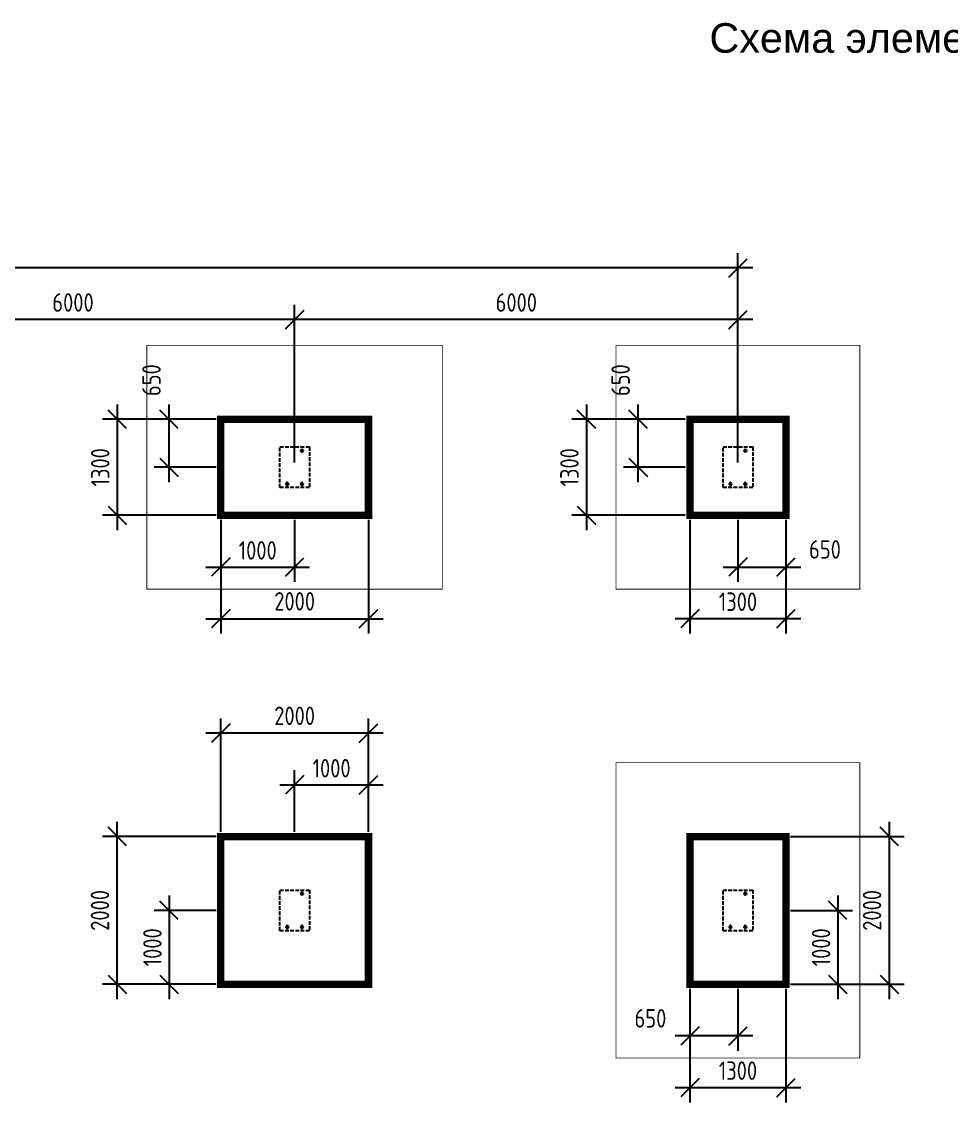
# Model space of a CAD drawing. Header units: inches. Extents: x -70075 to 28436, y 72758 to 118930.
# Drawn here: x -52647 to -40064, y 103558 to 118193 of the extents above; entities that cross this region are included whole.
import ezdxf

# ---------------------------------------------------------------- set-up
doc = ezdxf.new("R2010")
doc.units = ezdxf.units.IN
doc.header["$MEASUREMENT"] = 0
doc.linetypes.add('ГОСТ 2.303 4', pattern=[7, 5, -2, 0])
doc.linetypes.add('ГОСТ 2.303 6', pattern=[12, 8, -1.5, 1, -1.5])
doc.layers.add('Оси', color=151, linetype='Continuous', lineweight=18)
doc.styles.get("Standard").update_dxf_attribs({"font": 'arial.ttf'})
doc.styles.add('ГОСТ 2.304', font='CS_Gost2304.shx')
doc.dimstyles.new('СПДС', dxfattribs={"dimscale": 100, "dimtxt": 2.5, "dimasz": 2.5, "dimexe": 2, "dimexo": 0.625, "dimgap": 1, "dimtad": 1, "dimdec": 0, "dimtxsty": 'ГОСТ 2.304', "dimblk": 'OBLIQUE', "dimblk1": 'OBLIQUE', "dimblk2": 'OBLIQUE', "dimcen": 2.5, "dimdle": 2, "dimadec": 0, "dimazin": 2, "dimtfac": 0.75, "dimtdec": 4, "dimtmove": 1, "dimatfit": 3, "dimfxl": 1, "dimtfill": 1, "dimtolj": 1, "dimarcsym": 1})

# ---------------------------------------------------------------- blocks, each defined once
blk = doc.blocks.new('_Oblique')
at = {"color": 0, "linetype": 'ByBlock', "lineweight": -2}
blk.add_line((-0.5, -0.5), (0.5, 0.5), dxfattribs=at)
blk = doc.blocks.new('*D884')
at = {"color": 0, "lineweight": -2, "transparency": 16777216}
for p, q in [((-66952, 112221), (-66952, 115058)), ((-42952, 112221), (-42952, 115058)), ((-42752, 114858), (-67152, 114858))]:
    blk.add_line(p, q, dxfattribs=at)
at = {"layer": 'Defpoints', "color": 0, "transparency": 16777216}
for p in [(-66952, 114858), (-66952, 112158), (-42952, 112158)]:
    blk.add_point(p, dxfattribs=at)
at = {"color": 0, "lineweight": -2, "transparency": 16777216, "xscale": 250, "yscale": 250, "zscale": 250, "rotation": 180}
blk.add_blockref('_Oblique', (-66952, 114858), dxfattribs=at)
at = {"color": 0, "lineweight": -2, "transparency": 16777216, "xscale": 250, "yscale": 250, "zscale": 250}
blk.add_blockref('_Oblique', (-42952, 114858), dxfattribs=at)
at = {"color": 0, "lineweight": 25, "transparency": 16777216, "insert": (-54952, 115093), "char_height": 250, "attachment_point": 5, "style": 'ГОСТ 2.304', "bg_fill": 3, "box_fill_scale": 1.25, "bg_fill_color": 256, "bg_fill_true_color": 13158600, "bg_fill_transparency": 0}
blk.add_mtext('\\A1;24000', dxfattribs=at)
blk = doc.blocks.new('*D887')
at = {"color": 0, "lineweight": -2, "transparency": 16777216}
for p, q in [((-54952, 112221), (-54952, 114358)), ((-48952, 112221), (-48952, 114358)), ((-48752, 114158), (-55152, 114158))]:
    blk.add_line(p, q, dxfattribs=at)
at = {"layer": 'Defpoints', "color": 0, "transparency": 16777216}
for p in [(-54952, 114158), (-54952, 112158), (-48952, 112158)]:
    blk.add_point(p, dxfattribs=at)
at = {"color": 0, "lineweight": -2, "transparency": 16777216, "xscale": 250, "yscale": 250, "zscale": 250, "rotation": 180}
blk.add_blockref('_Oblique', (-54952, 114158), dxfattribs=at)
at = {"color": 0, "lineweight": -2, "transparency": 16777216, "xscale": 250, "yscale": 250, "zscale": 250}
blk.add_blockref('_Oblique', (-48952, 114158), dxfattribs=at)
at = {"color": 0, "lineweight": 25, "transparency": 16777216, "insert": (-51952, 114390), "char_height": 250, "attachment_point": 5, "style": 'ГОСТ 2.304', "bg_fill": 3, "box_fill_scale": 1.25, "bg_fill_color": 256, "bg_fill_true_color": 13158600, "bg_fill_transparency": 0}
blk.add_mtext('\\A1;6000', dxfattribs=at)
blk = doc.blocks.new('*D888')
at = {"color": 0, "lineweight": -2, "transparency": 16777216}
for p, q in [((-48952, 112221), (-48952, 114358)), ((-42952, 112221), (-42952, 114358)), ((-42752, 114158), (-49152, 114158))]:
    blk.add_line(p, q, dxfattribs=at)
at = {"layer": 'Defpoints', "color": 0, "transparency": 16777216}
for p in [(-48952, 114158), (-48952, 112158), (-42952, 112158)]:
    blk.add_point(p, dxfattribs=at)
at = {"color": 0, "lineweight": -2, "transparency": 16777216, "xscale": 250, "yscale": 250, "zscale": 250, "rotation": 180}
blk.add_blockref('_Oblique', (-48952, 114158), dxfattribs=at)
at = {"color": 0, "lineweight": -2, "transparency": 16777216, "xscale": 250, "yscale": 250, "zscale": 250}
blk.add_blockref('_Oblique', (-42952, 114158), dxfattribs=at)
at = {"color": 0, "lineweight": 25, "transparency": 16777216, "insert": (-45952, 114390), "char_height": 250, "attachment_point": 5, "style": 'ГОСТ 2.304', "bg_fill": 3, "box_fill_scale": 1.25, "bg_fill_color": 256, "bg_fill_true_color": 13158600, "bg_fill_transparency": 0}
blk.add_mtext('\\A1;6000', dxfattribs=at)
blk = doc.blocks.new('A$C7548783A')
at = {"linetype": 'ГОСТ 2.303 4', "ltscale": 10}
blk.add_lwpolyline([(-200, 275), (200, 275), (200, -275), (-200, -275)], close=True, dxfattribs=at)
at = {"lineweight": 30, "ltscale": 100}
for centre in [(100, 225), (-100, -225), (100, -225)]:
    blk.add_circle(centre, 15, dxfattribs=at)
at = {"layer": 'Оси', "linetype": 'ГОСТ 2.303 6', "ltscale": 10}
for p, q in [((-100, -271), (-100, -179)), ((100, -272), (100, -178))]:
    blk.add_line(p, q, dxfattribs=at)
blk = doc.blocks.new('*D918')
at = {"color": 0, "lineweight": -2, "transparency": 16777216}
for p, q in [((-66952, 112221), (-66952, 115058)), ((-42952, 112221), (-42952, 115058)), ((-42752, 114858), (-67152, 114858))]:
    blk.add_line(p, q, dxfattribs=at)
at = {"layer": 'Defpoints', "color": 0, "transparency": 16777216}
for p in [(-66952, 114858), (-66952, 112158), (-42952, 112158)]:
    blk.add_point(p, dxfattribs=at)
at = {"color": 0, "lineweight": -2, "transparency": 16777216, "xscale": 250, "yscale": 250, "zscale": 250, "rotation": 180}
blk.add_blockref('_Oblique', (-66952, 114858), dxfattribs=at)
at = {"color": 0, "lineweight": -2, "transparency": 16777216, "xscale": 250, "yscale": 250, "zscale": 250}
blk.add_blockref('_Oblique', (-42952, 114858), dxfattribs=at)
at = {"color": 0, "lineweight": 25, "transparency": 16777216, "insert": (-54952, 115093), "char_height": 250, "attachment_point": 5, "style": 'ГОСТ 2.304', "bg_fill": 3, "box_fill_scale": 1.25, "bg_fill_color": 256, "bg_fill_true_color": 13158600, "bg_fill_transparency": 0}
blk.add_mtext('\\A1;24000', dxfattribs=at)
blk = doc.blocks.new('*D921')
at = {"color": 0, "lineweight": -2, "transparency": 16777216}
for p, q in [((-54952, 112221), (-54952, 114358)), ((-48952, 112221), (-48952, 114358)), ((-48752, 114158), (-55152, 114158))]:
    blk.add_line(p, q, dxfattribs=at)
at = {"layer": 'Defpoints', "color": 0, "transparency": 16777216}
for p in [(-54952, 114158), (-54952, 112158), (-48952, 112158)]:
    blk.add_point(p, dxfattribs=at)
at = {"color": 0, "lineweight": -2, "transparency": 16777216, "xscale": 250, "yscale": 250, "zscale": 250, "rotation": 180}
blk.add_blockref('_Oblique', (-54952, 114158), dxfattribs=at)
at = {"color": 0, "lineweight": -2, "transparency": 16777216, "xscale": 250, "yscale": 250, "zscale": 250}
blk.add_blockref('_Oblique', (-48952, 114158), dxfattribs=at)
at = {"color": 0, "lineweight": 25, "transparency": 16777216, "insert": (-51952, 114390), "char_height": 250, "attachment_point": 5, "style": 'ГОСТ 2.304', "bg_fill": 3, "box_fill_scale": 1.25, "bg_fill_color": 256, "bg_fill_true_color": 13158600, "bg_fill_transparency": 0}
blk.add_mtext('\\A1;6000', dxfattribs=at)
blk = doc.blocks.new('*D922')
at = {"color": 0, "lineweight": -2, "transparency": 16777216}
for p, q in [((-48952, 112221), (-48952, 114358)), ((-42952, 112221), (-42952, 114358)), ((-42752, 114158), (-49152, 114158))]:
    blk.add_line(p, q, dxfattribs=at)
at = {"layer": 'Defpoints', "color": 0, "transparency": 16777216}
for p in [(-48952, 114158), (-48952, 112158), (-42952, 112158)]:
    blk.add_point(p, dxfattribs=at)
at = {"color": 0, "lineweight": -2, "transparency": 16777216, "xscale": 250, "yscale": 250, "zscale": 250, "rotation": 180}
blk.add_blockref('_Oblique', (-48952, 114158), dxfattribs=at)
at = {"color": 0, "lineweight": -2, "transparency": 16777216, "xscale": 250, "yscale": 250, "zscale": 250}
blk.add_blockref('_Oblique', (-42952, 114158), dxfattribs=at)
at = {"color": 0, "lineweight": 25, "transparency": 16777216, "insert": (-45952, 114390), "char_height": 250, "attachment_point": 5, "style": 'ГОСТ 2.304', "bg_fill": 3, "box_fill_scale": 1.25, "bg_fill_color": 256, "bg_fill_true_color": 13158600, "bg_fill_transparency": 0}
blk.add_mtext('\\A1;6000', dxfattribs=at)
blk = doc.blocks.new('*D1058')
at = {"color": 0, "lineweight": -2, "transparency": 16777216}
for p, q in [((-48952, 107221), (-48952, 108058)), ((-47952, 107221), (-47952, 108058)), ((-49152, 107858), (-47752, 107858))]:
    blk.add_line(p, q, dxfattribs=at)
at = {"layer": 'Defpoints', "color": 0, "transparency": 16777216}
for p in [(-47952, 107858), (-48952, 107158), (-47952, 107158)]:
    blk.add_point(p, dxfattribs=at)
at = {"color": 0, "lineweight": -2, "transparency": 16777216, "xscale": 250, "yscale": 250, "zscale": 250, "rotation": 180}
blk.add_blockref('_Oblique', (-48952, 107858), dxfattribs=at)
at = {"color": 0, "lineweight": -2, "transparency": 16777216, "xscale": 250, "yscale": 250, "zscale": 250}
blk.add_blockref('_Oblique', (-47952, 107858), dxfattribs=at)
at = {"color": 0, "transparency": 16777216, "insert": (-48452, 108083), "char_height": 250, "attachment_point": 5, "style": 'ГОСТ 2.304', "bg_fill": 3, "box_fill_scale": 1.25, "bg_fill_color": 256, "bg_fill_true_color": 13158600, "bg_fill_transparency": 0}
blk.add_mtext('\\A1;1000', dxfattribs=at)
blk = doc.blocks.new('*D1057')
at = {"color": 0, "lineweight": -2, "transparency": 16777216}
for p, q in [((-49952, 107221), (-49952, 108758)), ((-47952, 107221), (-47952, 108758)), ((-47752, 108558), (-50152, 108558))]:
    blk.add_line(p, q, dxfattribs=at)
at = {"layer": 'Defpoints', "color": 0, "transparency": 16777216}
for p in [(-49952, 108558), (-49952, 107158), (-47952, 107158)]:
    blk.add_point(p, dxfattribs=at)
at = {"color": 0, "lineweight": -2, "transparency": 16777216, "xscale": 250, "yscale": 250, "zscale": 250, "rotation": 180}
blk.add_blockref('_Oblique', (-49952, 108558), dxfattribs=at)
at = {"color": 0, "lineweight": -2, "transparency": 16777216, "xscale": 250, "yscale": 250, "zscale": 250}
blk.add_blockref('_Oblique', (-47952, 108558), dxfattribs=at)
at = {"color": 0, "transparency": 16777216, "insert": (-48952, 108793), "char_height": 250, "attachment_point": 5, "style": 'ГОСТ 2.304', "bg_fill": 3, "box_fill_scale": 1.25, "bg_fill_color": 256, "bg_fill_true_color": 13158600, "bg_fill_transparency": 0}
blk.add_mtext('\\A1;2000', dxfattribs=at)
blk = doc.blocks.new('*D1056')
at = {"color": 0, "lineweight": -2, "transparency": 16777216}
for p, q in [((-50652, 106358), (-50652, 104958)), ((-50015, 106158), (-50852, 106158)), ((-50015, 105158), (-50852, 105158))]:
    blk.add_line(p, q, dxfattribs=at)
at = {"layer": 'Defpoints', "color": 0, "transparency": 16777216}
for p in [(-49952, 106158), (-50652, 105158), (-49952, 105158)]:
    blk.add_point(p, dxfattribs=at)
at = {"color": 0, "lineweight": -2, "transparency": 16777216, "xscale": 250, "yscale": 250, "zscale": 250}
for p, rotation in [((-50652, 106158), 90), ((-50652, 105158), 270)]:
    blk.add_blockref('_Oblique', p, dxfattribs=dict(at, rotation=rotation))
at = {"color": 0, "transparency": 16777216, "insert": (-50877, 105658), "char_height": 250, "attachment_point": 5, "rotation": 90, "style": 'ГОСТ 2.304', "bg_fill": 3, "box_fill_scale": 1.25, "bg_fill_color": 256, "bg_fill_true_color": 13158600, "bg_fill_transparency": 0}
blk.add_mtext('\\A1;1000', dxfattribs=at)
blk = doc.blocks.new('*D1055')
at = {"color": 0, "lineweight": -2, "transparency": 16777216}
for p, q in [((-51352, 104958), (-51352, 107358)), ((-50015, 107158), (-51552, 107158)), ((-50015, 105158), (-51552, 105158))]:
    blk.add_line(p, q, dxfattribs=at)
at = {"layer": 'Defpoints', "color": 0, "transparency": 16777216}
for p in [(-51352, 107158), (-49952, 107158), (-49952, 105158)]:
    blk.add_point(p, dxfattribs=at)
at = {"color": 0, "lineweight": -2, "transparency": 16777216, "xscale": 250, "yscale": 250, "zscale": 250}
for p, rotation in [((-51352, 107158), 90), ((-51352, 105158), 270)]:
    blk.add_blockref('_Oblique', p, dxfattribs=dict(at, rotation=rotation))
at = {"color": 0, "transparency": 16777216, "insert": (-51587, 106158), "char_height": 250, "attachment_point": 5, "rotation": 90, "style": 'ГОСТ 2.304', "bg_fill": 3, "box_fill_scale": 1.25, "bg_fill_color": 256, "bg_fill_true_color": 13158600, "bg_fill_transparency": 0}
blk.add_mtext('\\A1;2000', dxfattribs=at)
blk = doc.blocks.new('*D1164')
at = {"color": 0, "lineweight": -2, "transparency": 16777216}
for p, q in [((-42952, 111446), (-42952, 110608)), ((-42302, 111446), (-42302, 110608)), ((-43152, 110808), (-42102, 110808))]:
    blk.add_line(p, q, dxfattribs=at)
at = {"layer": 'Defpoints', "color": 0, "transparency": 16777216}
for p in [(-42952, 111508), (-42302, 111508), (-42302, 110808)]:
    blk.add_point(p, dxfattribs=at)
at = {"color": 0, "lineweight": -2, "transparency": 16777216, "xscale": 250, "yscale": 250, "zscale": 250, "rotation": 180}
blk.add_blockref('_Oblique', (-42952, 110808), dxfattribs=at)
at = {"color": 0, "lineweight": -2, "transparency": 16777216, "xscale": 250, "yscale": 250, "zscale": 250}
blk.add_blockref('_Oblique', (-42302, 110808), dxfattribs=at)
at = {"color": 0, "transparency": 16777216, "insert": (-41774, 111046), "char_height": 250, "attachment_point": 5, "style": 'ГОСТ 2.304', "bg_fill": 3, "box_fill_scale": 1.25, "bg_fill_color": 256, "bg_fill_true_color": 13158600, "bg_fill_transparency": 0}
blk.add_mtext('\\A1;650', dxfattribs=at)
blk = doc.blocks.new('*D1163')
at = {"color": 0, "lineweight": -2, "transparency": 16777216}
for p, q in [((-43602, 111446), (-43602, 109908)), ((-42302, 111446), (-42302, 109908)), ((-42102, 110108), (-43802, 110108))]:
    blk.add_line(p, q, dxfattribs=at)
at = {"layer": 'Defpoints', "color": 0, "transparency": 16777216}
for p in [(-43602, 111508), (-42302, 111508), (-43602, 110108)]:
    blk.add_point(p, dxfattribs=at)
at = {"color": 0, "lineweight": -2, "transparency": 16777216, "xscale": 250, "yscale": 250, "zscale": 250, "rotation": 180}
blk.add_blockref('_Oblique', (-43602, 110108), dxfattribs=at)
at = {"color": 0, "lineweight": -2, "transparency": 16777216, "xscale": 250, "yscale": 250, "zscale": 250}
blk.add_blockref('_Oblique', (-42302, 110108), dxfattribs=at)
at = {"color": 0, "transparency": 16777216, "insert": (-42952, 110338), "char_height": 250, "attachment_point": 5, "style": 'ГОСТ 2.304', "bg_fill": 3, "box_fill_scale": 1.25, "bg_fill_color": 256, "bg_fill_true_color": 13158600, "bg_fill_transparency": 0}
blk.add_mtext('\\A1;1300', dxfattribs=at)
blk = doc.blocks.new('*D1162')
at = {"color": 0, "lineweight": -2, "transparency": 16777216}
for p, q in [((-44302, 111958), (-44302, 113008)), ((-43665, 112808), (-44502, 112808)), ((-43665, 112158), (-44502, 112158))]:
    blk.add_line(p, q, dxfattribs=at)
at = {"layer": 'Defpoints', "color": 0, "transparency": 16777216}
for p in [(-44302, 112808), (-43602, 112808), (-43602, 112158)]:
    blk.add_point(p, dxfattribs=at)
at = {"color": 0, "lineweight": -2, "transparency": 16777216, "xscale": 250, "yscale": 250, "zscale": 250}
for p, rotation in [((-44302, 112808), 90), ((-44302, 112158), 270)]:
    blk.add_blockref('_Oblique', p, dxfattribs=dict(at, rotation=rotation))
at = {"color": 0, "transparency": 16777216, "insert": (-44540, 113338), "char_height": 250, "attachment_point": 5, "rotation": 90, "style": 'ГОСТ 2.304', "bg_fill": 3, "box_fill_scale": 1.25, "bg_fill_color": 256, "bg_fill_true_color": 13158600, "bg_fill_transparency": 0}
blk.add_mtext('\\A1;650', dxfattribs=at)
blk = doc.blocks.new('*D1161')
at = {"color": 0, "lineweight": -2, "transparency": 16777216}
for p, q in [((-45002, 113008), (-45002, 111308)), ((-43665, 112808), (-45202, 112808)), ((-43665, 111508), (-45202, 111508))]:
    blk.add_line(p, q, dxfattribs=at)
at = {"layer": 'Defpoints', "color": 0, "transparency": 16777216}
for p in [(-43602, 112808), (-45002, 111508), (-43602, 111508)]:
    blk.add_point(p, dxfattribs=at)
at = {"color": 0, "lineweight": -2, "transparency": 16777216, "xscale": 250, "yscale": 250, "zscale": 250}
for p, rotation in [((-45002, 112808), 90), ((-45002, 111508), 270)]:
    blk.add_blockref('_Oblique', p, dxfattribs=dict(at, rotation=rotation))
at = {"color": 0, "transparency": 16777216, "insert": (-45233, 112158), "char_height": 250, "attachment_point": 5, "rotation": 90, "style": 'ГОСТ 2.304', "bg_fill": 3, "box_fill_scale": 1.25, "bg_fill_color": 256, "bg_fill_true_color": 13158600, "bg_fill_transparency": 0}
blk.add_mtext('\\A1;1300', dxfattribs=at)
blk = doc.blocks.new('*D1200')
at = {"color": 0, "lineweight": -2, "transparency": 16777216}
for p, q in [((-41602, 106358), (-41602, 104958)), ((-42240, 106158), (-41402, 106158)), ((-42240, 105158), (-41402, 105158))]:
    blk.add_line(p, q, dxfattribs=at)
at = {"layer": 'Defpoints', "color": 0, "transparency": 16777216}
for p in [(-42302, 106158), (-42302, 105158), (-41602, 105158)]:
    blk.add_point(p, dxfattribs=at)
at = {"color": 0, "lineweight": -2, "transparency": 16777216, "xscale": 250, "yscale": 250, "zscale": 250}
for p, rotation in [((-41602, 106158), 90), ((-41602, 105158), 270)]:
    blk.add_blockref('_Oblique', p, dxfattribs=dict(at, rotation=rotation))
at = {"color": 0, "transparency": 16777216, "insert": (-41827, 105658), "char_height": 250, "attachment_point": 5, "rotation": 90, "style": 'ГОСТ 2.304', "bg_fill": 3, "box_fill_scale": 1.25, "bg_fill_color": 256, "bg_fill_true_color": 13158600, "bg_fill_transparency": 0}
blk.add_mtext('\\A1;1000', dxfattribs=at)
blk = doc.blocks.new('*D1199')
at = {"color": 0, "lineweight": -2, "transparency": 16777216}
for p, q in [((-40902, 104958), (-40902, 107358)), ((-42240, 107158), (-40702, 107158)), ((-42240, 105158), (-40702, 105158))]:
    blk.add_line(p, q, dxfattribs=at)
at = {"layer": 'Defpoints', "color": 0, "transparency": 16777216}
for p in [(-42302, 107158), (-40902, 107158), (-42302, 105158)]:
    blk.add_point(p, dxfattribs=at)
at = {"color": 0, "lineweight": -2, "transparency": 16777216, "xscale": 250, "yscale": 250, "zscale": 250}
for p, rotation in [((-40902, 107158), 90), ((-40902, 105158), 270)]:
    blk.add_blockref('_Oblique', p, dxfattribs=dict(at, rotation=rotation))
at = {"color": 0, "transparency": 16777216, "insert": (-41137, 106158), "char_height": 250, "attachment_point": 5, "rotation": 90, "style": 'ГОСТ 2.304', "bg_fill": 3, "box_fill_scale": 1.25, "bg_fill_color": 256, "bg_fill_true_color": 13158600, "bg_fill_transparency": 0}
blk.add_mtext('\\A1;2000', dxfattribs=at)
blk = doc.blocks.new('*D1201')
at = {"color": 0, "lineweight": -2, "transparency": 16777216}
for p, q in [((-43602, 105096), (-43602, 104258)), ((-42952, 105096), (-42952, 104258)), ((-42752, 104458), (-43802, 104458))]:
    blk.add_line(p, q, dxfattribs=at)
at = {"layer": 'Defpoints', "color": 0, "transparency": 16777216}
for p in [(-43602, 105158), (-42952, 105158), (-43602, 104458)]:
    blk.add_point(p, dxfattribs=at)
at = {"color": 0, "lineweight": -2, "transparency": 16777216, "xscale": 250, "yscale": 250, "zscale": 250, "rotation": 180}
blk.add_blockref('_Oblique', (-43602, 104458), dxfattribs=at)
at = {"color": 0, "lineweight": -2, "transparency": 16777216, "xscale": 250, "yscale": 250, "zscale": 250}
blk.add_blockref('_Oblique', (-42952, 104458), dxfattribs=at)
at = {"color": 0, "transparency": 16777216, "insert": (-44137, 104696), "char_height": 250, "attachment_point": 5, "style": 'ГОСТ 2.304', "bg_fill": 3, "box_fill_scale": 1.25, "bg_fill_color": 256, "bg_fill_true_color": 13158600, "bg_fill_transparency": 0}
blk.add_mtext('\\A1;650', dxfattribs=at)
blk = doc.blocks.new('*D1202')
at = {"color": 0, "lineweight": -2, "transparency": 16777216}
for p, q in [((-43602, 105096), (-43602, 103558)), ((-42302, 105096), (-42302, 103558)), ((-43802, 103758), (-42102, 103758))]:
    blk.add_line(p, q, dxfattribs=at)
at = {"layer": 'Defpoints', "color": 0, "transparency": 16777216}
for p in [(-43602, 105158), (-42302, 105158), (-42302, 103758)]:
    blk.add_point(p, dxfattribs=at)
at = {"color": 0, "lineweight": -2, "transparency": 16777216, "xscale": 250, "yscale": 250, "zscale": 250, "rotation": 180}
blk.add_blockref('_Oblique', (-43602, 103758), dxfattribs=at)
at = {"color": 0, "lineweight": -2, "transparency": 16777216, "xscale": 250, "yscale": 250, "zscale": 250}
blk.add_blockref('_Oblique', (-42302, 103758), dxfattribs=at)
at = {"color": 0, "transparency": 16777216, "insert": (-42952, 103988), "char_height": 250, "attachment_point": 5, "style": 'ГОСТ 2.304', "bg_fill": 3, "box_fill_scale": 1.25, "bg_fill_color": 256, "bg_fill_true_color": 13158600, "bg_fill_transparency": 0}
blk.add_mtext('\\A1;1300', dxfattribs=at)
blk = doc.blocks.new('*D1254')
at = {"color": 0, "lineweight": -2, "transparency": 16777216}
for p, q in [((-50652, 111958), (-50652, 113008)), ((-50015, 112808), (-50852, 112808)), ((-50015, 112158), (-50852, 112158))]:
    blk.add_line(p, q, dxfattribs=at)
at = {"layer": 'Defpoints', "color": 0, "transparency": 16777216}
for p in [(-50652, 112808), (-49952, 112808), (-49952, 112158)]:
    blk.add_point(p, dxfattribs=at)
at = {"color": 0, "lineweight": -2, "transparency": 16777216, "xscale": 250, "yscale": 250, "zscale": 250}
for p, rotation in [((-50652, 112808), 90), ((-50652, 112158), 270)]:
    blk.add_blockref('_Oblique', p, dxfattribs=dict(at, rotation=rotation))
at = {"color": 0, "transparency": 16777216, "insert": (-50890, 113338), "char_height": 250, "attachment_point": 5, "rotation": 90, "style": 'ГОСТ 2.304', "bg_fill": 3, "box_fill_scale": 1.25, "bg_fill_color": 256, "bg_fill_true_color": 13158600, "bg_fill_transparency": 0}
blk.add_mtext('\\A1;650', dxfattribs=at)
blk = doc.blocks.new('*D1255')
at = {"color": 0, "lineweight": -2, "transparency": 16777216}
for p, q in [((-51352, 113008), (-51352, 111308)), ((-50015, 112808), (-51552, 112808)), ((-50015, 111508), (-51552, 111508))]:
    blk.add_line(p, q, dxfattribs=at)
at = {"layer": 'Defpoints', "color": 0, "transparency": 16777216}
for p in [(-49952, 112808), (-51352, 111508), (-49952, 111508)]:
    blk.add_point(p, dxfattribs=at)
at = {"color": 0, "lineweight": -2, "transparency": 16777216, "xscale": 250, "yscale": 250, "zscale": 250}
for p, rotation in [((-51352, 112808), 90), ((-51352, 111508), 270)]:
    blk.add_blockref('_Oblique', p, dxfattribs=dict(at, rotation=rotation))
at = {"color": 0, "transparency": 16777216, "insert": (-51583, 112158), "char_height": 250, "attachment_point": 5, "rotation": 90, "style": 'ГОСТ 2.304', "bg_fill": 3, "box_fill_scale": 1.25, "bg_fill_color": 256, "bg_fill_true_color": 13158600, "bg_fill_transparency": 0}
blk.add_mtext('\\A1;1300', dxfattribs=at)
blk = doc.blocks.new('*D1263')
at = {"color": 0, "lineweight": -2, "transparency": 16777216}
for p, q in [((-49952, 111446), (-49952, 110608)), ((-48952, 111446), (-48952, 110608)), ((-50152, 110808), (-48752, 110808))]:
    blk.add_line(p, q, dxfattribs=at)
at = {"layer": 'Defpoints', "color": 0, "transparency": 16777216}
for p in [(-49952, 111508), (-48952, 111508), (-48952, 110808)]:
    blk.add_point(p, dxfattribs=at)
at = {"color": 0, "lineweight": -2, "transparency": 16777216, "xscale": 250, "yscale": 250, "zscale": 250, "rotation": 180}
blk.add_blockref('_Oblique', (-49952, 110808), dxfattribs=at)
at = {"color": 0, "lineweight": -2, "transparency": 16777216, "xscale": 250, "yscale": 250, "zscale": 250}
blk.add_blockref('_Oblique', (-48952, 110808), dxfattribs=at)
at = {"color": 0, "transparency": 16777216, "insert": (-49452, 111033), "char_height": 250, "attachment_point": 5, "style": 'ГОСТ 2.304', "bg_fill": 3, "box_fill_scale": 1.25, "bg_fill_color": 256, "bg_fill_true_color": 13158600, "bg_fill_transparency": 0}
blk.add_mtext('\\A1;1000', dxfattribs=at)
blk = doc.blocks.new('*D1262')
at = {"color": 0, "lineweight": -2, "transparency": 16777216}
for p, q in [((-49952, 111446), (-49952, 109908)), ((-47952, 111446), (-47952, 109908)), ((-50152, 110108), (-47752, 110108))]:
    blk.add_line(p, q, dxfattribs=at)
at = {"layer": 'Defpoints', "color": 0, "transparency": 16777216}
for p in [(-49952, 111508), (-47952, 111508), (-47952, 110108)]:
    blk.add_point(p, dxfattribs=at)
at = {"color": 0, "lineweight": -2, "transparency": 16777216, "xscale": 250, "yscale": 250, "zscale": 250, "rotation": 180}
blk.add_blockref('_Oblique', (-49952, 110108), dxfattribs=at)
at = {"color": 0, "lineweight": -2, "transparency": 16777216, "xscale": 250, "yscale": 250, "zscale": 250}
blk.add_blockref('_Oblique', (-47952, 110108), dxfattribs=at)
at = {"color": 0, "transparency": 16777216, "insert": (-48952, 110343), "char_height": 250, "attachment_point": 5, "style": 'ГОСТ 2.304', "bg_fill": 3, "box_fill_scale": 1.25, "bg_fill_color": 256, "bg_fill_true_color": 13158600, "bg_fill_transparency": 0}
blk.add_mtext('\\A1;2000', dxfattribs=at)

msp = doc.modelspace()

# ---------------------------------------------------------------- linework, layer by layer
at = {"color": 5, "ltscale": 100, "const_width": 100}
msp.add_lwpolyline([(-49952.4, 105158.1), (-49952.4, 107158.1), (-47952.4, 107158.1), (-47952.4, 105158.1)], close=True, dxfattribs=at)
at = {"color": 3, "ltscale": 100, "const_width": 100}
msp.add_lwpolyline([(-43602.4, 107158.1), (-42302.4, 107158.1), (-42302.4, 105158.1), (-43602.4, 105158.1)], close=True, dxfattribs=at)

# ---------------------------------------------------------------- block references
at = {"ltscale": 100}
for p in [(-48952.4, 106158.1), (-42952.4, 106158.1)]:
    msp.add_blockref('A$C7548783A', p, dxfattribs=at)

# ---------------------------------------------------------------- texts
at = {"linetype": 'Continuous', "ltscale": 100}
msp.add_text('Схема элементов фундамента на отм. -1.600', height=400.05, dxfattribs=at).set_placement((-43337.9, 117772))

# ---------------------------------------------------------------- dimensions: what is measured, and where the dimension line sits
at = {"lineweight": 25}
dim = msp.add_linear_dim(base=(-66952.4, 114858.1), p1=(-42952.4, 112158.1), p2=(-66952.4, 112158.1), dimstyle='СПДС', dxfattribs=at)
dim.commit()
dim.dimension.update_dxf_attribs({"geometry": '*D884', "text_midpoint": (-54952.4, 115092.8)})

# ---------------------------------------------------------------- next in the draw order: dimensions: what is measured, and where the dimension line sits
dim = msp.add_linear_dim(base=(-54952.4, 114158.1), p1=(-48952.4, 112158.1), p2=(-54952.4, 112158.1), dimstyle='СПДС', dxfattribs=at)
dim.commit()
dim.dimension.update_dxf_attribs({"geometry": '*D887', "text_midpoint": (-51952.4, 114390.4)})
dim = msp.add_linear_dim(base=(-47952.4, 107858.1), p1=(-48952.4, 107158.1), p2=(-47952.4, 107158.1), dimstyle='СПДС', override={"dimtmove": 1})
dim.commit()
dim.dimension.update_dxf_attribs({"geometry": '*D1058', "text_midpoint": (-48452.4, 108083.1)})
for base, p1, p2, picture, middle in [((-50652.4, 105158.1), (-49952.4, 106158.1), (-49952.4, 105158.1), '*D1056', (-50877.4, 105658.1)), ((-41602.4, 105158.1), (-42302.4, 106158.1), (-42302.4, 105158.1), '*D1200', (-41827.4, 105658.1))]:
    dim = msp.add_linear_dim(base=base, p1=p1, p2=p2, angle=90, dimstyle='СПДС', override={"dimtmove": 1})
    dim.commit()
    dim.dimension.update_dxf_attribs({"geometry": picture, "text_midpoint": middle})
dim = msp.add_linear_dim(base=(-43602.4, 104458.1), p1=(-42952.4, 105158.1), p2=(-43602.4, 105158.1), dimstyle='СПДС')
dim.commit()
dim.dimension.update_dxf_attribs({"geometry": '*D1201', "text_midpoint": (-44136.6, 104458.1), "dimtype": 160})

# ---------------------------------------------------------------- next in the draw order: dimensions: what is measured, and where the dimension line sits
dim = msp.add_linear_dim(base=(-48952.4, 114158.1), p1=(-42952.4, 112158.1), p2=(-48952.4, 112158.1), dimstyle='СПДС', dxfattribs=at)
dim.commit()
dim.dimension.update_dxf_attribs({"geometry": '*D888', "text_midpoint": (-45952.4, 114390.4)})
dim = msp.add_linear_dim(base=(-49952.4, 108558.1), p1=(-47952.4, 107158.1), p2=(-49952.4, 107158.1), dimstyle='СПДС')
dim.commit()
dim.dimension.update_dxf_attribs({"geometry": '*D1057', "text_midpoint": (-48952.4, 108792.8)})
dim = msp.add_linear_dim(base=(-40902.4, 107158.1), p1=(-42302.4, 105158.1), p2=(-42302.4, 107158.1), angle=90, dimstyle='СПДС')
dim.commit()
dim.dimension.update_dxf_attribs({"geometry": '*D1199', "text_midpoint": (-41137.1, 106158.1)})

# ---------------------------------------------------------------- next in the draw order: linework, layer by layer
at = {"color": 1, "ltscale": 100, "const_width": 100}
msp.add_lwpolyline([(-49952.4, 111508.1), (-49952.4, 112808.1), (-47952.4, 112808.1), (-47952.4, 111508.1)], close=True, dxfattribs=at)
at = {"color": 4, "ltscale": 100, "const_width": 100}
msp.add_lwpolyline([(-43602.4, 111508.1), (-43602.4, 112808.1), (-42302.4, 112808.1), (-42302.4, 111508.1)], close=True, dxfattribs=at)

# ---------------------------------------------------------------- next in the draw order: block references
at = {"ltscale": 100}
for p in [(-48952.4, 112158.1), (-42952.4, 112158.1)]:
    msp.add_blockref('A$C7548783A', p, dxfattribs=at)

# ---------------------------------------------------------------- next in the draw order: dimensions: what is measured, and where the dimension line sits
dim = msp.add_linear_dim(base=(-51352.4, 107158.1), p1=(-49952.4, 105158.1), p2=(-49952.4, 107158.1), angle=90, dimstyle='СПДС')
dim.commit()
dim.dimension.update_dxf_attribs({"geometry": '*D1055', "text_midpoint": (-51587.1, 106158.1)})
dim = msp.add_linear_dim(base=(-42302.4, 103758.1), p1=(-43602.4, 105158.1), p2=(-42302.4, 105158.1), dimstyle='СПДС')
dim.commit()
dim.dimension.update_dxf_attribs({"geometry": '*D1202', "text_midpoint": (-42952.4, 103988.3)})

# ---------------------------------------------------------------- next in the draw order: linework, layer by layer
at = {"color": 3, "linetype": 'ГОСТ 2.303 4', "ltscale": 100, "const_width": 10}
msp.add_lwpolyline([(-44602.4, 108158.1), (-41302.4, 108158.1), (-41302.4, 104158.1), (-44602.4, 104158.1)], close=True, dxfattribs=at)

# ---------------------------------------------------------------- next in the draw order: dimensions: what is measured, and where the dimension line sits
at = {"lineweight": 25}
dim = msp.add_linear_dim(base=(-66952.4, 114858.1), p1=(-42952.4, 112158.1), p2=(-66952.4, 112158.1), dimstyle='СПДС', dxfattribs=at)
dim.commit()
dim.dimension.update_dxf_attribs({"geometry": '*D918', "text_midpoint": (-54952.4, 115092.8)})
dim = msp.add_linear_dim(base=(-42302.4, 110808.1), p1=(-42952.4, 111508.1), p2=(-42302.4, 111508.1), dimstyle='СПДС')
dim.commit()
dim.dimension.update_dxf_attribs({"geometry": '*D1164', "text_midpoint": (-41773.9, 110808.1), "dimtype": 160})

# ---------------------------------------------------------------- next in the draw order: dimensions: what is measured, and where the dimension line sits
dim = msp.add_linear_dim(base=(-54952.4, 114158.1), p1=(-48952.4, 112158.1), p2=(-54952.4, 112158.1), dimstyle='СПДС', dxfattribs=at)
dim.commit()
dim.dimension.update_dxf_attribs({"geometry": '*D921', "text_midpoint": (-51952.4, 114390.4)})
dim = msp.add_linear_dim(base=(-43602.4, 110108.1), p1=(-42302.4, 111508.1), p2=(-43602.4, 111508.1), dimstyle='СПДС')
dim.commit()
dim.dimension.update_dxf_attribs({"geometry": '*D1163', "text_midpoint": (-42952.4, 110338.3)})

# ---------------------------------------------------------------- next in the draw order: dimensions: what is measured, and where the dimension line sits
dim = msp.add_linear_dim(base=(-48952.4, 114158.1), p1=(-42952.4, 112158.1), p2=(-48952.4, 112158.1), dimstyle='СПДС', dxfattribs=at)
dim.commit()
dim.dimension.update_dxf_attribs({"geometry": '*D922', "text_midpoint": (-45952.4, 114390.4)})
dim = msp.add_linear_dim(base=(-50652.4, 112808.1), p1=(-49952.4, 112158.1), p2=(-49952.4, 112808.1), angle=90, dimstyle='СПДС')
dim.commit()
dim.dimension.update_dxf_attribs({"geometry": '*D1254', "text_midpoint": (-50652.4, 113337.6), "dimtype": 160})

# ---------------------------------------------------------------- next in the draw order: dimensions: what is measured, and where the dimension line sits
dim = msp.add_linear_dim(base=(-44302.4, 112808.1), p1=(-43602.4, 112158.1), p2=(-43602.4, 112808.1), angle=90, dimstyle='СПДС')
dim.commit()
dim.dimension.update_dxf_attribs({"geometry": '*D1162', "text_midpoint": (-44302.4, 113337.6), "dimtype": 160})
dim = msp.add_linear_dim(base=(-51352.4, 111508.1), p1=(-49952.4, 112808.1), p2=(-49952.4, 111508.1), angle=90, dimstyle='СПДС')
dim.commit()
dim.dimension.update_dxf_attribs({"geometry": '*D1255', "text_midpoint": (-51582.6, 112158.1)})

# ---------------------------------------------------------------- next in the draw order: dimensions: what is measured, and where the dimension line sits
dim = msp.add_linear_dim(base=(-45002.4, 111508.1), p1=(-43602.4, 112808.1), p2=(-43602.4, 111508.1), angle=90, dimstyle='СПДС')
dim.commit()
dim.dimension.update_dxf_attribs({"geometry": '*D1161', "text_midpoint": (-45232.6, 112158.1)})
dim = msp.add_linear_dim(base=(-48952.4, 110808.1), p1=(-49952.4, 111508.1), p2=(-48952.4, 111508.1), dimstyle='СПДС', override={"dimtmove": 1})
dim.commit()
dim.dimension.update_dxf_attribs({"geometry": '*D1263', "text_midpoint": (-49452.4, 111033.1)})

# ---------------------------------------------------------------- next in the draw order: linework, layer by layer
at = {"color": 4, "linetype": 'ГОСТ 2.303 4', "ltscale": 100, "const_width": 10}
msp.add_lwpolyline([(-44602.4, 110508.1), (-44602.4, 113808.1), (-41302.4, 113808.1), (-41302.4, 110508.1)], close=True, dxfattribs=at)

# ---------------------------------------------------------------- next in the draw order: dimensions: what is measured, and where the dimension line sits
dim = msp.add_linear_dim(base=(-47952.4, 110108.1), p1=(-49952.4, 111508.1), p2=(-47952.4, 111508.1), dimstyle='СПДС')
dim.commit()
dim.dimension.update_dxf_attribs({"geometry": '*D1262', "text_midpoint": (-48952.4, 110342.8)})

# ---------------------------------------------------------------- next in the draw order: linework, layer by layer
at = {"color": 1, "linetype": 'ГОСТ 2.303 4', "ltscale": 100, "const_width": 10}
msp.add_lwpolyline([(-50952.4, 110508.1), (-50952.4, 113808.1), (-46952.4, 113808.1), (-46952.4, 110508.1)], close=True, dxfattribs=at)

doc.saveas('drawing.dxf')
